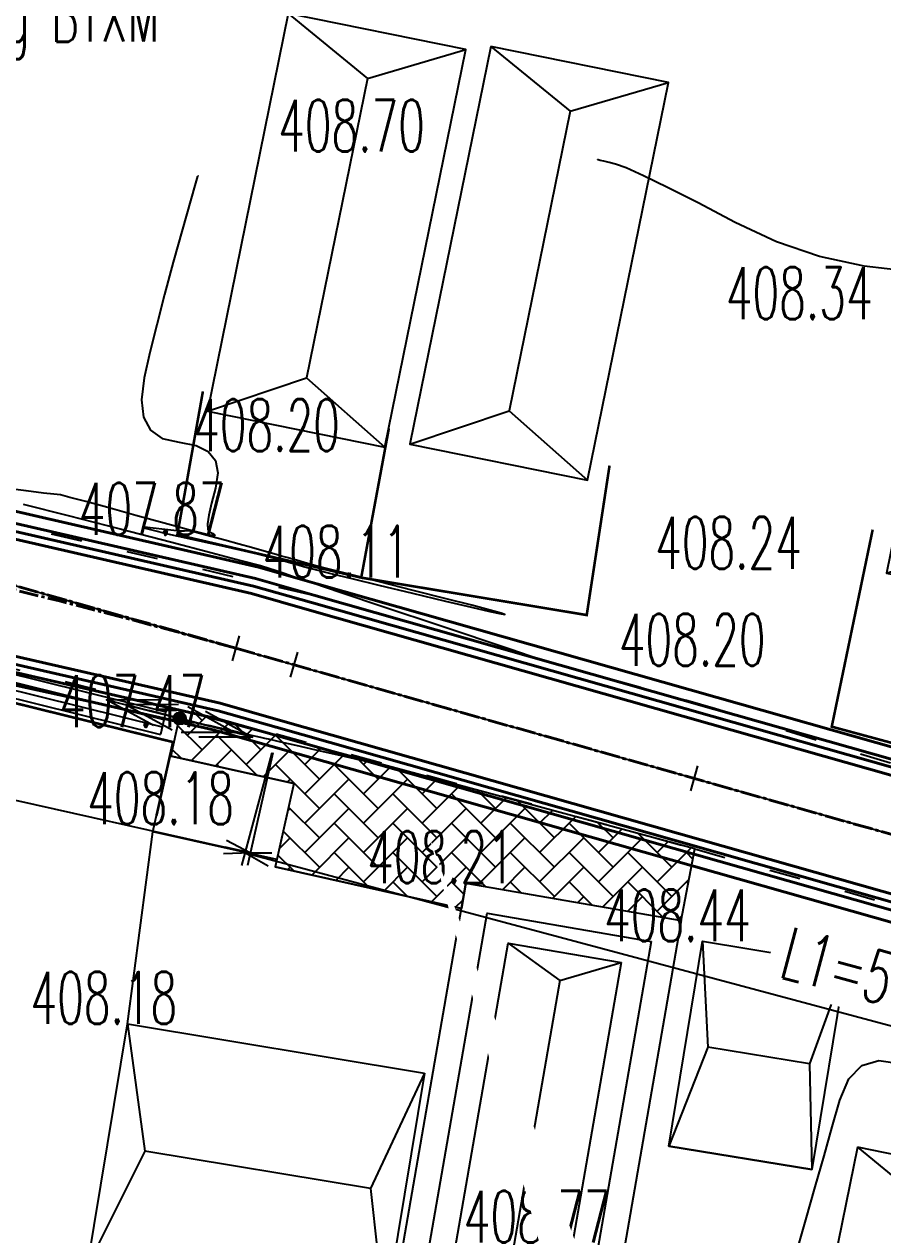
# Model space of a CAD drawing. Header units: centimetres. Extents: x 556321 to 560034, y 1839250 to 1840516.
# Drawn here: x 556698.32 to 556731.4, y 1839328.4 to 1839375.06 of the extents above; entities that cross this region are included whole.
import ezdxf
from ezdxf.enums import TextEntityAlignment as Align

# ---------------------------------------------------------------- set-up
doc = ezdxf.new("R2010")
doc.units = ezdxf.units.CM
doc.header["$MEASUREMENT"] = 0
doc.set_wipeout_variables(frame=1)
doc.linetypes.add('ACAD_ISO03W100', pattern=[30, 12, -18])
doc.linetypes.add('CENTER2', pattern=[1.125, 0.75, -0.125, 0.125, -0.125])
for name, color, linetype in [('4', 21, 'Continuous'), ('bo via', 23, 'Continuous'), ('bovia', 1, 'Continuous'), ('CAO DO AN', 6, 'Continuous'), ('cao do Hien Trang', 6, 'Continuous'), ('cao do3', 2, 'Continuous'), ('Duong nhua Cu', 33, 'Continuous'), ('H1_DongMuc_Con', 3, 'Continuous'), ('Line1', 40, 'Continuous'), ('pha1', 4, 'Continuous'), ('SH1', 4, 'Continuous'), ('T', 20, 'Continuous'), ('TUYEN', 7, 'Continuous')]:
    doc.layers.add(name, color=color, linetype=linetype)
doc.styles.add('2D', font='vnsimple.shx', dxfattribs={"width": 0.6})
doc.styles.add('CHUSO', font='Vnsimple.shx', dxfattribs={"width": 0.7})
doc.styles.get("Standard").update_dxf_attribs({"font": 'Vnsimple.shx', "width": 0.7, "height": 2})
doc.linetypes.add('FENCELINE2', pattern='A,0.25,-0.1,[132,ltypeshp.shx,S=0.1,R=0,X=-0.1,Y=0],-0.1,1', length=1.45)
doc.dimstyles.new('D1000 bv', dxfattribs={"dimtxt": 2, "dimasz": 1, "dimexe": 0.5, "dimexo": 1, "dimgap": 0.7, "dimtad": 1, "dimzin": 0, "dimdsep": 46, "dimtxsty": '2D', "dimblk": 'OPEN30', "dimcen": 0, "dimdle": 0.7, "dimclrd": 7, "dimclre": 7, "dimclrt": 3, "dimadec": 0, "dimazin": 2, "dimtfac": 0.347826, "dimtix": 1, "dimtofl": 0, "dimtmove": 0, "dimatfit": 3, "dimldrblk": 'OPEN30', "dimfxl": 0, "dimtolj": 1, "dimtzin": 0, "dimarcsym": 0})
doc.dimstyles.get("Standard").update_dxf_attribs({"dimtxt": 0.18, "dimasz": 0.18, "dimexe": 0.18, "dimexo": 0.0625, "dimgap": 0.09, "dimtad": 0, "dimtih": 1, "dimtoh": 1, "dimdec": 4, "dimzin": 0, "dimdsep": 46, "dimtxsty": 'Standard', "dimcen": 0.09, "dimadec": 0, "dimazin": 0, "dimtfac": 1, "dimtdec": 4, "dimtofl": 0, "dimtmove": 0, "dimatfit": 3, "dimfxl": 0, "dimtolj": 1, "dimtzin": 0, "dimarcsym": 0})

# ---------------------------------------------------------------- blocks, each defined once
blk = doc.blocks.new('A$C4A36565F')
at = {"layer": 'SH1'}
blk.add_lwpolyline([(0, 0), (5.935, -11.566), (11.098, -8.917), (5.163, 2.65)], close=True, dxfattribs=at)
at = {"layer": 'SH1', "color": 8}
for points in [[(0, 0), (3.281, -0.038), (5.163, 2.65)], [(3.281, -0.038), (7.751, -8.749)], [(5.935, -11.566), (7.751, -8.749), (11.098, -8.917)]]:
    blk.add_lwpolyline(points, dxfattribs=at)
at = {"layer": 'SH1'}
blk.add_lwpolyline([(5.935, -11.566), (11.098, -8.917)], dxfattribs=at)
blk = doc.blocks.new('_Open30')
at = {"color": 0, "linetype": 'ByBlock', "lineweight": -2}
for p, q in [((-1, 0.268), (0, 0)), ((0, 0), (-1, -0.268)), ((0, 0), (-1, 0))]:
    blk.add_line(p, q, dxfattribs=at)
blk = doc.blocks.new('*D87')
at = {"layer": 'bo via', "color": 7, "lineweight": -2, "transparency": 16777216}
for p, q in [((556675.695, 1839354.184), (556674.724, 1839349.849)), ((556675.809, 1839350.119), (556706.058, 1839343.342)), ((556707.896, 1839346.971), (556706.925, 1839342.636))]:
    blk.add_line(p, q, dxfattribs=at)
at = {"layer": 'Defpoints', "color": 0, "lineweight": -2, "transparency": 16777216}
for p in [(556675.914, 1839355.16, 427.443), (556708.114, 1839347.946, 427.443), (556707.034, 1839343.124)]:
    blk.add_point(p, dxfattribs=at)
at = {"layer": 'bo via', "color": 7, "lineweight": -2, "transparency": 16777216}
for p, rotation in [((556674.834, 1839350.337), 167.3730877439653), ((556707.034, 1839343.124), 347.3730877439652)]:
    blk.add_blockref('_Open30', p, dxfattribs=dict(at, rotation=rotation))
at = {"layer": 'bo via', "color": 3, "transparency": 16777216, "insert": (556691.305, 1839348.389), "char_height": 2, "attachment_point": 5, "rotation": 347.3731, "style": '2D', "bg_fill": 3, "box_fill_scale": 1.25, "bg_fill_color": 256, "bg_fill_true_color": 13158600, "bg_fill_transparency": 0}
blk.add_mtext('\\A1;L1=33.00', dxfattribs=at)
blk = doc.blocks.new('*D88')
at = {"layer": 'bo via', "color": 7, "lineweight": -2, "transparency": 16777216}
for p, q in [((556707.856, 1839346.98), (556706.694, 1839342.637)), ((556707.789, 1839342.861), (556754.162, 1839330.453)), ((556756.161, 1839334.055), (556754.999, 1839329.711))]:
    blk.add_line(p, q, dxfattribs=at)
at = {"layer": 'Defpoints', "color": 0, "lineweight": -2, "transparency": 16777216}
for p in [(556708.114, 1839347.946, 427.443), (556756.42, 1839335.021, 427.443), (556755.128, 1839330.194)]:
    blk.add_point(p, dxfattribs=at)
at = {"layer": 'bo via', "color": 7, "lineweight": -2, "transparency": 16777216}
for p, rotation in [((556706.823, 1839343.12), 165.0199724360733), ((556755.128, 1839330.194), 345.0199724360733)]:
    blk.add_blockref('_Open30', p, dxfattribs=dict(at, rotation=rotation))
at = {"layer": 'bo via', "color": 3, "transparency": 16777216, "insert": (556731.415, 1839338.299), "char_height": 2, "attachment_point": 5, "rotation": 345.02, "style": '2D', "bg_fill": 3, "box_fill_scale": 1.25, "bg_fill_color": 256, "bg_fill_true_color": 13158600, "bg_fill_transparency": 0}
blk.add_mtext('\\A1;L1=50.00', dxfattribs=at)
blk = doc.blocks.new('A$C60531E53')
at = {"layer": '4'}
blk.add_hatch(color=256, dxfattribs=at).paths.add_polyline_path([(-0.24, 0, 1), (0.24, 0, 1)])
blk.add_circle((0, 0), 0.24, dxfattribs=at)
for points in [[(-2.897, 0), (1.221, 0)], [(-2.192, 0), (1.926, 0)], [(2.174, 0), (-1.944, 0)], [(2.917, 0), (-1.2, 0)]]:
    blk.add_leader(points, dimstyle='Standard', override={"dimasz": 2, "dimgap": 0.09, "dimtad": 0, "dimldrblk": 'Open30'}, dxfattribs=at)

msp = doc.modelspace()

# ---------------------------------------------------------------- hatches: boundary and pattern name
at = {"layer": 'pha1', "lineweight": -2}
h = msp.add_hatch(dxfattribs=at)
h.set_pattern_fill('AR-HBONE', color=8, scale=0.2, style=0)
h.paths.add_polyline_path([(556704.357, 1839348.619), (556703.961, 1839346.857), (556708.71, 1839345.791), (556707.99, 1839342.583), (556715.165, 1839340.973), (556715.336, 1839341.958), (556723.628, 1839340.52), (556724.163, 1839343.274)])

# ---------------------------------------------------------------- linework, layer by layer
at = {"layer": 'cao do Hien Trang', "color": 3, "lineweight": -2}
for centre in [(556704.216, 1839355.378, 407.87), (556711.303, 1839353.729, 408.108), (556709.293, 1839353.08, 407.801), (556719.994, 1839352.287, 408.124), (556708.712, 1839350.387, 407.916), (556725.031, 1839350.332, 408.197), (556724.955, 1839348.677, 407.965), (556704.308, 1839348.303, 407.923), (556703.461, 1839347.97, 407.47), (556708.029, 1839347.709, 407.844), (556729.437, 1839347.985, 408.121), (556704.05, 1839347.39, 408.014), (556708.71, 1839345.791, 408.165), (556724.137, 1839346.008, 408.069), (556724.066, 1839343.347, 408.034), (556724.163, 1839343.274, 408.02), (556715.336, 1839341.958, 408.215), (556724.932, 1839341.537, 408.248), (556723.628, 1839340.52, 408.368), (556730.238, 1839340.229, 408.477), (556724.461, 1839339.714, 408.436)]:
    msp.add_circle(centre, 0, dxfattribs=at)
at = {"layer": 'cao do3', "color": 6, "lineweight": -2}
for centre in [(556711.904, 1839370.15, 408.701), (556729.159, 1839363.691, 408.343), (556708.626, 1839358.606, 408.201), (556726.427, 1839354.071, 408.243), (556704.543, 1839344.225, 408.181), (556702.357, 1839336.529, 408.181)]:
    msp.add_circle(centre, 0, dxfattribs=at)
at = {"layer": 'Duong nhua Cu', "color": 8, "linetype": 'ACAD_ISO03W100', "ltscale": 0.1, "elevation": 428.165}
msp.add_lwpolyline([(556847.581, 1839318.466), (556830.275, 1839324.66), (556817.609, 1839329.137), (556807.012, 1839332.645), (556804.384, 1839333.204), (556799.415, 1839334.255), (556793.927, 1839335.082), (556781.749, 1839336.609), (556768.117, 1839338.232), (556755.498, 1839340.275), (556743.15, 1839342.996), (556724.955, 1839348.677), (556709.293, 1839353.08), (556692.036, 1839357.121), (556677.275, 1839360.246), (556669.764, 1839360.91), (556661.147, 1839361.9), (556653.729, 1839363.878), (556643.355, 1839366.437), (556629.167, 1839368.872), (556612.523, 1839370.765)], dxfattribs=at)
at = {"layer": 'H1_DongMuc_Con', "color": 8, "lineweight": -2}
for points, elevation in [([(556705.418, 1839370.707), (556704.058, 1839365.894), (556703.721, 1839364.642), (556703.422, 1839363.48), (556703.161, 1839362.409), (556702.939, 1839361.429), (556702.83, 1839360.581), (556702.91, 1839359.909), (556703.18, 1839359.413), (556703.638, 1839359.091), (556704.287, 1839358.946), (556704.937, 1839358.829), (556705.402, 1839358.594), (556705.681, 1839358.242), (556705.775, 1839357.772), (556705.684, 1839357.184), (556705.528, 1839356.599), (556705.426, 1839356.137), (556705.379, 1839355.798), (556705.386, 1839355.582), (556705.448, 1839355.49), (556705.527, 1839355.459), (556705.588, 1839355.43), (556705.629, 1839355.401), (556705.652, 1839355.374), (556705.656, 1839355.349), (556705.53, 1839355.36), (556705.164, 1839355.443), (556704.557, 1839355.599), (556703.709, 1839355.827), (556702.621, 1839356.128), (556701.532, 1839356.43), (556700.685, 1839356.661), (556700.079, 1839356.823), (556699.714, 1839356.915), (556699.59, 1839356.937), (556699.454, 1839356.943), (556699.057, 1839356.987), (556698.396, 1839357.069), (556697.473, 1839357.19)], 408), ([(556738.977, 1839365.673), (556732.463, 1839365.53), (556730.685, 1839365.733), (556728.968, 1839366.114), (556727.313, 1839366.675), (556725.719, 1839367.416), (556724.284, 1839368.17), (556723.105, 1839368.772), (556722.183, 1839369.222), (556721.517, 1839369.52), (556721.108, 1839369.666), (556720.855, 1839369.729), (556720.658, 1839369.778), (556720.518, 1839369.813), (556720.433, 1839369.834), (556720.405, 1839369.841), (556720.405, 1839369.841)], 408), ([(556698.28, 1839356.56), (556700.003, 1839356.124), (556702.009, 1839355.609), (556703.959, 1839355.104), (556705.511, 1839354.7), (556706.665, 1839354.395), (556707.421, 1839354.191), (556707.78, 1839354.087), (556707.951, 1839354.028), (556708.147, 1839353.961), (556708.368, 1839353.886), (556708.613, 1839353.803), (556708.883, 1839353.711), (556709.436, 1839353.524), (556710.532, 1839353.157), (556712.17, 1839352.608), (556714.351, 1839351.879), (556717.075, 1839350.969), (556718.15, 1839350.594)], 408), ([(556705.778, 1839354.989), (556706.619, 1839354.799), (556707.294, 1839354.642), (556707.805, 1839354.519), (556708.151, 1839354.427), (556708.406, 1839354.355), (556708.646, 1839354.287), (556708.87, 1839354.223), (556709.078, 1839354.164), (556709.27, 1839354.109), (556709.579, 1839354.028), (556710.133, 1839353.889), (556710.935, 1839353.692), (556711.984, 1839353.437), (556713.279, 1839353.125), (556714.556, 1839352.819), (556715.55, 1839352.585), (556716.262, 1839352.422), (556716.691, 1839352.331), (556716.836, 1839352.311), (556716.699, 1839352.36), (556716.278, 1839352.478), (556715.572, 1839352.663), (556714.583, 1839352.916), (556713.31, 1839353.236), (556712.012, 1839353.563), (556710.946, 1839353.832), (556710.113, 1839354.045), (556709.512, 1839354.201), (556709.145, 1839354.301), (556708.899, 1839354.371), (556708.664, 1839354.438), (556708.44, 1839354.501), (556708.227, 1839354.562), (556708.025, 1839354.619), (556707.789, 1839354.686), (556707.472, 1839354.775), (556707.076, 1839354.886), (556706.6, 1839355.019), (556706.044, 1839355.174), (556705.508, 1839355.321), (556705.089, 1839355.43), (556704.788, 1839355.502), (556704.604, 1839355.535), (556704.539, 1839355.531), (556704.483, 1839355.517), (556704.331, 1839355.521), (556704.08, 1839355.543), (556703.732, 1839355.583), (556703.287, 1839355.641), (556702.951, 1839355.677), (556702.931, 1839355.652), (556703.228, 1839355.566), (556703.842, 1839355.419), (556704.772, 1839355.211), (556705.778, 1839354.989)], 409), ([(556711.931, 1839346.539), (556711.594, 1839346.616), (556710.537, 1839346.858), (556709.57, 1839347.079), (556708.79, 1839347.258), (556708.199, 1839347.393), (556707.796, 1839347.485), (556707.582, 1839347.535), (556707.44, 1839347.568), (556707.255, 1839347.61), (556707.028, 1839347.663), (556706.759, 1839347.726), (556706.446, 1839347.798), (556706.118, 1839347.874), (556705.799, 1839347.945), (556705.491, 1839348.012), (556705.192, 1839348.074), (556704.904, 1839348.133), (556704.662, 1839348.179), (556704.503, 1839348.206), (556704.429, 1839348.214), (556704.437, 1839348.202), (556704.53, 1839348.17), (556704.65, 1839348.133), (556704.744, 1839348.103), (556704.81, 1839348.081), (556704.85, 1839348.067), (556704.863, 1839348.06), (556704.588, 1839348.117), (556703.767, 1839348.294), (556702.398, 1839348.591), (556700.481, 1839349.007), (556698.017, 1839349.543)], 408), ([(556732.512, 1839338.372), (556730.979, 1839338.719), (556729.787, 1839338.992), (556728.938, 1839339.192), (556728.429, 1839339.317), (556728.263, 1839339.37), (556728.438, 1839339.347), (556728.954, 1839339.25), (556729.812, 1839339.077), (556731.01, 1839338.829), (556732.55, 1839338.506)], 409), ([(556726.798, 1839323.395), (556727.015, 1839324.03), (556727.171, 1839324.552), (556727.396, 1839325.324), (556727.69, 1839326.348), (556728.053, 1839327.621), (556728.438, 1839328.979), (556728.8, 1839330.254), (556729.139, 1839331.446), (556729.454, 1839332.556), (556729.746, 1839333.583), (556730.099, 1839334.41), (556730.601, 1839334.922), (556731.251, 1839335.119), (556732.048, 1839334.999)], 409)]:
    msp.add_lwpolyline(points, dxfattribs=dict(at, elevation=elevation))
at = {"layer": 'Line1', "lineweight": -2, "elevation": 413.955}
msp.add_lwpolyline([(556704.357, 1839348.619), (556703.961, 1839346.857), (556708.71, 1839345.791), (556707.99, 1839342.583), (556715.165, 1839340.973), (556715.336, 1839341.958), (556723.628, 1839340.52), (556724.163, 1839343.274)], close=True, dxfattribs=at)
at = {"layer": 'pha1', "color": 8, "linetype": 'ACAD_ISO03W100', "ltscale": 0.1, "elevation": 413.955}
msp.add_lwpolyline([(556612.067, 1839365.417), (556642.71, 1839361.325), (556652.246, 1839358.664), (556659.021, 1839357.074), (556669.411, 1839355.417), (556672.797, 1839355.595), (556674.472, 1839355.511), (556676.752, 1839355.065), (556691.159, 1839351.89), (556708.029, 1839347.709), (556724.163, 1839343.274), (556742.319, 1839338.138)], dxfattribs=at)
at = {"layer": 'SH1', "linetype": 'FENCELINE2', "const_width": 0.1}
for points in [[(556705.202, 1839360.91), (556704.216, 1839355.378), (556711.303, 1839353.729), (556712.368, 1839359.477)], [(556711.303, 1839353.729), (556719.994, 1839352.287), (556720.874, 1839358.051)]]:
    msp.add_lwpolyline(points, dxfattribs=at)
at = {"layer": 'SH1', "linetype": 'FENCELINE2'}
msp.add_lwpolyline([(556731.015, 1839355.58, 0.1, 0.1, 0), (556729.437, 1839347.985, 0.1, 0.1, 0), (556735.819, 1839346.259, 0.1, 0.1, 0), (556737.341, 1839354.229, 0, 0, 0)], format="xyseb", dxfattribs=at)
at = {"layer": 'SH1', "color": 8}
for points, elevation in [([(556674.91, 1839355.221), (556676.711, 1839354.869), (556691.113, 1839351.696), (556703.767, 1839348.559)], 413.955), ([(556674.829, 1839354.626), (556676.589, 1839354.282), (556690.976, 1839351.111), (556703.632, 1839347.975)], 413.955), ([(556674.869, 1839354.924), (556676.65, 1839354.575), (556691.045, 1839351.403), (556703.699, 1839348.267)], 413.955), ([(556674.788, 1839354.328), (556676.528, 1839353.988), (556690.908, 1839350.819), (556703.564, 1839347.682)], 413.955), ([(556724.461, 1839339.714), (556724.663, 1839335.627), (556723.163, 1839331.82)], 408.436), ([(556716.965, 1839339.646), (556718.956, 1839338.205), (556721.316, 1839338.892)], 408.215), ([(556729.965, 1839338.809), (556728.581, 1839334.983), (556728.667, 1839330.915)], 408.436), ([(556718.956, 1839338.205), (556716.878, 1839326.218)], 408.215), ([(556702.296, 1839336.528), (556702.965, 1839331.623), (556700.749, 1839327.197)], 408.215), ([(556728.581, 1839334.983), (556724.663, 1839335.627)], 408.436), ([(556713.742, 1839334.631), (556711.666, 1839330.181), (556712.195, 1839325.3)], 408.215), ([(556711.666, 1839330.181), (556702.965, 1839331.623)], 408.215)]:
    msp.add_lwpolyline(points, dxfattribs=dict(at, elevation=elevation))
at = {"layer": 'SH1', "linetype": 'FENCELINE2', "const_width": 0.1}
for points, elevation in [([(556693.039, 1839350.111), (556704.05, 1839347.39), (556703.416, 1839344.569)], 408.014), ([(556729.965, 1839338.809), (556741.157, 1839336.093)], 408.436)]:
    msp.add_lwpolyline(points, dxfattribs=dict(at, elevation=elevation))
at = {"layer": 'SH1'}
for points, elevation in [([(556703.812, 1839348.754), (556703.564, 1839347.682)], 413.955), ([(556708.71, 1839345.791), (556703.931, 1839346.864)], 408.165), ([(556702.296, 1839336.528), (556703.274, 1839343.937)], 408.215), ([(556708.053, 1839342.864), (556703.274, 1839343.937)], 408.165), ([(556715.165, 1839340.973), (556707.99, 1839342.583)], 408.215), ([(556715.336, 1839341.958), (556715.165, 1839340.973)], 408.215), ([(556715.336, 1839341.958), (556723.628, 1839340.52)], 408.215), ([(556724.461, 1839339.714), (556729.965, 1839338.809)], 408.436), ([(556723.163, 1839331.82), (556728.667, 1839330.915)], 408.436)]:
    msp.add_lwpolyline(points, dxfattribs=dict(at, elevation=elevation))
for points, elevation in [([(556708.71, 1839345.791), (556708.053, 1839342.864), (556703.274, 1839343.937), (556703.931, 1839346.864)], 408.165), ([(556723.628, 1839340.52), (556720.468, 1839322.292), (556712.176, 1839323.73), (556715.336, 1839341.958)], 408.215), ([(556729.965, 1839338.809), (556728.667, 1839330.915), (556723.163, 1839331.82), (556724.461, 1839339.714)], 408.436), ([(556713.742, 1839334.631), (556712.195, 1839325.3), (556700.749, 1839327.197), (556702.296, 1839336.528)], 408.215)]:
    msp.add_lwpolyline(points, close=True, dxfattribs=dict(at, elevation=elevation))
at = {"layer": 'SH1', "color": 8, "elevation": 408.215}
for points in [[(556722.472, 1839339.706), (556719.653, 1839323.449), (556713.332, 1839324.544), (556716.151, 1839340.802)], [(556721.316, 1839338.892), (556718.839, 1839324.605), (556714.488, 1839325.359), (556716.965, 1839339.646)]]:
    msp.add_lwpolyline(points, close=True, dxfattribs=at)
at = {"layer": 'T', "color": 1}
msp.add_lwpolyline([(556388.408, 1839317.599), (556403.986, 1839332.631), (556472.72, 1839349.14), (556519.75, 1839361.664), (556517.452, 1839368.292), (556560.389, 1839375.162), (556643.107, 1839363.648), (556660.645, 1839359.496), (556688.383, 1839356.142), (556756.278, 1839336.863), (556804.054, 1839331.131), (556881.354, 1839303.291), (557029.175, 1839304.134), (557099.454, 1839316.088), (557130.492, 1839330.985), (557171.272, 1839347.297), (557196.284, 1839372.702), (557244.813, 1839317.637)], dxfattribs=at)
at = {"layer": 'TUYEN', "color": 1, "lineweight": -2}
msp.add_line((556706.605, 1839351.488), (556706.332, 1839350.526), dxfattribs=at)
at = {"layer": 'TUYEN', "color": 2, "lineweight": -2}
for p, q in [((556708.844, 1839350.852), (556708.571, 1839349.89)), ((556724.269, 1839346.472), (556723.996, 1839345.51))]:
    msp.add_line(p, q, dxfattribs=at)
at = {"layer": 'TUYEN', "color": 3, "linetype": 'CENTER2', "lineweight": 40}
msp.add_lwpolyline([(556388.408, 1839317.599), (556396.537, 1839325.444, -0.133754), (556414.05, 1839335.049), (556472.72, 1839349.14), (556519.75, 1839361.665), (556517.452, 1839368.292), (556543.403, 1839372.445, -0.074376), (556577.426, 1839372.791), (556636.106, 1839364.623, -0.023548), (556649.985, 1839362.02), (556652.452, 1839361.436, 0.028044), (556669.004, 1839358.486), (556669.719, 1839358.399, -0.039107), (556706.468, 1839351.007), (556738.083, 1839342.029, 0.039343), (556775.057, 1839334.61), (556793.899, 1839332.35, -0.056639), (556813.677, 1839327.666), (556851.289, 1839314.119, 0.088078)], format="xyb", dxfattribs=at)
msp.add_lwpolyline([(556669.719, 1839358.399), (556688.383, 1839356.142), (556706.468, 1839351.007)], dxfattribs=at)

# ---------------------------------------------------------------- block references
at = {"layer": '4', "rotation": 165.684205021284}
msp.add_blockref('A$C60531E53', (556704.308, 1839348.303, 407.923), dxfattribs=at)
at = {"layer": 'SH1', "color": 8}
for p, xscale, yscale, zscale, rotation in [((556708.492, 1839375.476), 1.203459961143922, 1.203459961143922, 1.203459961143922, 321.3427740425456), ((556716.299, 1839374.208), 1.203459961143922, 1.203459961143922, 1.203459961143922, 321.3427740425456), ((556733.855, 1839365.282), 0.893734989018485, 0.893734989018485, 0.893734989018485, 321.3727412976075), ((556730.425, 1839331.773), 1.203459961143922, 1.203459961143922, 1.203459961143922, 321.3427740425456)]:
    msp.add_blockref('A$C4A36565F', p, dxfattribs=dict(at, xscale=xscale, yscale=yscale, zscale=zscale, rotation=rotation))

# ---------------------------------------------------------------- texts
at = {"layer": 'CAO DO AN', "color": 6, "lineweight": -2, "width": 0.6}
for s, p in [('407.87', (556700.415, 1839355.378, 821.038)), ('408.20', (556721.23, 1839350.332, 821.365)), ('408.18', (556700.742, 1839344.225, 821.35)), ('408.21', (556711.535, 1839341.958, 821.383))]:
    msp.add_text(s, height=2, dxfattribs=at).set_placement(p)
at = {"layer": 'cao do3', "color": 6, "lineweight": -2, "width": 0.6}
for s, p in [('408.70', (556708.103, 1839370.15, 821.87)), ('408.34', (556725.358, 1839363.691, 821.512)), ('408.20', (556704.825, 1839358.606, 821.37)), ('408.24', (556722.626, 1839354.071, 821.411)), ('408.11', (556707.502, 1839353.729, 821.276)), ('407.47', (556699.66, 1839347.969, 820.639)), ('408.44', (556720.66, 1839339.714, 821.604)), ('408.18', (556698.556, 1839336.529, 821.35)), ('408.77', (556715.251, 1839328.098, 821.939))]:
    msp.add_text(s, height=2, dxfattribs=at).set_placement(p)

# ---------------------------------------------------------------- next in the draw order: dimensions: what is measured, and where the dimension line sits
at = {"layer": 'bo via'}
dim = msp.add_aligned_dim(p1=(556675.914, 1839355.16, 427.443), p2=(556708.114, 1839347.946, 427.443), distance=-4.942, dimstyle='D1000 bv', override={"dimpost": 'L1=<>'}, dxfattribs=at)
dim.commit()
dim.dimension.update_dxf_attribs({"geometry": '*D87', "text_midpoint": (556691.305, 1839348.389)})

# ---------------------------------------------------------------- next in the draw order: dimensions: what is measured, and where the dimension line sits
dim = msp.add_aligned_dim(p1=(556708.1145, 1839347.9464, 427.4431), p2=(556756.4197, 1839335.0211, 427.4431), distance=-4.9965, dimstyle='D1000 bv', override={"dimpost": 'L1=<>'}, dxfattribs=at)
dim.commit()
dim.dimension.update_dxf_attribs({"geometry": '*D88', "text_midpoint": (556731.415, 1839338.2993)})

# ---------------------------------------------------------------- next in the draw order: linework, layer by layer
at = {"layer": 'bovia', "color": 6, "lineweight": 40}
for points, elevation in [([(556677.72, 1839360.325), (556677.721, 1839360.325), (556688.736, 1839357.866), (556692.492, 1839357.079), (556707.227, 1839353.696), (556709.473, 1839353.058), (556724.898, 1839348.678), (556738.847, 1839344.716), (556743.927, 1839343.334), (556756.976, 1839340.33), (556768.142, 1839338.366), (556775.418, 1839337.631), (556781.868, 1839336.857), (556794.267, 1839335.326), (556804.605, 1839333.45), (556814.702, 1839330.53), (556818.054, 1839329.323), (556830.306, 1839324.91), (556842.374, 1839320.563)], 413.94), ([(556677.597, 1839359.738), (556688.61, 1839357.279), (556692.363, 1839356.493), (556707.077, 1839353.115), (556709.309, 1839352.481), (556724.734, 1839348.1), (556738.686, 1839344.138), (556743.781, 1839342.752), (556756.857, 1839339.742), (556768.06, 1839337.771), (556775.352, 1839337.035), (556781.795, 1839336.262), (556794.177, 1839334.733), (556804.468, 1839332.865), (556814.516, 1839329.959), (556817.851, 1839328.758), (556830.103, 1839324.345), (556842.171, 1839319.998)], 413.94), ([(556845.643, 1839313.539), (556828.442, 1839319.735), (556816.19, 1839324.148), (556812.841, 1839325.354), (556803.387, 1839328.323), (556793.612, 1839329.654), (556779.482, 1839331.342), (556774.781, 1839332.168), (556767.404, 1839333.421), (556755.992, 1839335.428), (556742.668, 1839338.496), (556737.481, 1839339.907), (556723.532, 1839343.868), (556708.107, 1839348.248), (556705.861, 1839348.886), (556691.428, 1839352.194), (556687.75, 1839352.964), (556676.964, 1839355.383), (556675.941, 1839355.496)], 427.443), ([(556845.44, 1839312.975), (556828.239, 1839319.17), (556815.987, 1839323.584), (556812.649, 1839324.786), (556803.256, 1839327.736), (556793.536, 1839329.059), (556779.394, 1839330.748), (556774.678, 1839331.576), (556767.301, 1839332.829), (556755.873, 1839334.84), (556742.522, 1839337.913), (556737.321, 1839339.328), (556723.368, 1839343.291), (556707.943, 1839347.671), (556705.712, 1839348.305), (556691.299, 1839351.607), (556687.623, 1839352.377), (556676.865, 1839354.79), (556676.372, 1839354.845)], 427.443)]:
    msp.add_lwpolyline(points, dxfattribs=dict(at, elevation=elevation))
at = {"layer": 'TUYEN', "color": 1, "lineweight": 40}
for points, elevation in [([(556612.627, 1839370.411), (556628.646, 1839368.181), (556636.452, 1839367.094), (556643.538, 1839365.937), (556650.562, 1839364.448), (556653.029, 1839363.864), (556661.126, 1839362.184), (556669.305, 1839360.962), (556670.017, 1839360.856), (556677.672, 1839360.028), (556688.673, 1839357.572), (556692.427, 1839356.786), (556707.152, 1839353.405), (556709.391, 1839352.769), (556724.816, 1839348.389), (556738.767, 1839344.427)], 413.94), ([(556737.401, 1839339.617), (556723.45, 1839343.579), (556708.025, 1839347.96), (556705.786, 1839348.596), (556691.364, 1839351.9), (556687.687, 1839352.671), (556676.914, 1839355.086), (556668.705, 1839355.998), (556660.247, 1839357.254), (556651.877, 1839358.998), (556649.41, 1839359.582), (556642.616, 1839361.023), (556635.762, 1839362.142), (556627.957, 1839363.229), (556611.938, 1839365.459)], 427.443), ([(556677.827, 1839360.762), (556688.832, 1839358.305), (556692.588, 1839357.519), (556707.338, 1839354.132), (556709.596, 1839353.491), (556725.021, 1839349.111), (556738.968, 1839345.15), (556744.037, 1839343.771), (556745.432, 1839343.45)], 413.94), ([(556845.287, 1839312.551), (556828.086, 1839318.747), (556815.834, 1839323.16), (556812.506, 1839324.359), (556803.158, 1839327.295), (556793.479, 1839328.612), (556779.329, 1839330.303), (556774.602, 1839331.133), (556767.225, 1839332.386), (556755.783, 1839334.399), (556742.412, 1839337.477), (556737.2, 1839338.895), (556723.245, 1839342.858), (556707.821, 1839347.238), (556705.6, 1839347.869), (556691.203, 1839351.168), (556687.528, 1839351.938), (556676.79, 1839354.345), (556676.322, 1839354.397)], 427.443)]:
    msp.add_lwpolyline(points, dxfattribs=dict(at, elevation=elevation))

# ---------------------------------------------------------------- next in the draw order: wipeouts: each hides what was drawn before it
at = {"color": 8, "linetype": 'ByBlock'}
msp.add_wipeout([(556681.888, 1839377.791), (556681.593, 1839377.759), (556681.364, 1839377.687), (556681.26, 1839377.638), (556681.044, 1839377.499), (556680.922, 1839377.391), (556680.758, 1839377.192), (556680.668, 1839377.04), (556680.6, 1839376.879), (556680.555, 1839376.724), (556680.529, 1839376.557), (556680.529, 1839376.557), (556680.522, 1839370.454), (556680.561, 1839370.129), (556680.641, 1839369.897), (556680.737, 1839369.719), (556680.922, 1839369.488), (556681.097, 1839369.34), (556681.323, 1839369.21), (556681.524, 1839369.137), (556681.524, 1839369.137), (556681.888, 1839369.088), (556683.14, 1839369.088), (556673.634, 1839361.995), (556684.573, 1839369.088), (556704.406, 1839369.088), (556704.69, 1839369.118), (556704.939, 1839369.196), (556705.137, 1839369.299), (556705.372, 1839369.488), (556705.594, 1839369.779), (556705.698, 1839370.01), (556705.749, 1839370.203), (556705.772, 1839370.454), (556705.772, 1839376.886), (556705.735, 1839376.93), (556705.58, 1839377.123), (556705.479, 1839377.271), (556705.372, 1839377.391), (556705.14, 1839377.578), (556705.011, 1839377.65), (556704.824, 1839377.726), (556704.554, 1839377.783), (556704.406, 1839377.791)], dxfattribs=at).translate(0, 0, 406.854).dxf.layer = 'pha1'
msp.add_wipeout([(556717.034, 1839319.952), (556716.738, 1839319.985), (556716.51, 1839320.057), (556716.406, 1839320.105), (556716.19, 1839320.244), (556716.068, 1839320.353), (556715.903, 1839320.551), (556715.814, 1839320.704), (556715.745, 1839320.864), (556715.701, 1839321.02), (556715.674, 1839321.187), (556715.674, 1839321.187), (556715.668, 1839326.3), (556715.707, 1839326.625), (556715.786, 1839326.856), (556715.882, 1839327.035), (556716.068, 1839327.266), (556716.243, 1839327.414), (556716.468, 1839327.543), (556716.669, 1839327.616), (556716.669, 1839327.616), (556717.034, 1839327.666), (556718.286, 1839327.666), (556713.925, 1839343.748), (556719.718, 1839327.666), (556745.51, 1839327.666), (556745.794, 1839327.636), (556746.042, 1839327.558), (556746.24, 1839327.454), (556746.475, 1839327.266), (556746.697, 1839326.974), (556746.802, 1839326.743), (556746.852, 1839326.551), (556746.876, 1839326.3), (556746.876, 1839320.858), (556746.838, 1839320.814), (556746.684, 1839320.621), (556746.583, 1839320.473), (556746.475, 1839320.353), (556746.243, 1839320.166), (556746.114, 1839320.094), (556745.927, 1839320.018), (556745.658, 1839319.961), (556745.51, 1839319.952)], dxfattribs=at).dxf.layer = 'pha1'

# ---------------------------------------------------------------- next in the draw order: texts
at = {"layer": 'pha1', "color": 3, "style": 'CHUSO', "width": 0.6}
msp.add_text('Ph¸ dì mÆt ®\xadêng BTXM', height=2, rotation=0.1601, dxfattribs=at).set_placement((556693.291, 1839374.368, 432.122), align=Align.CENTER)

doc.saveas('drawing.dxf')
